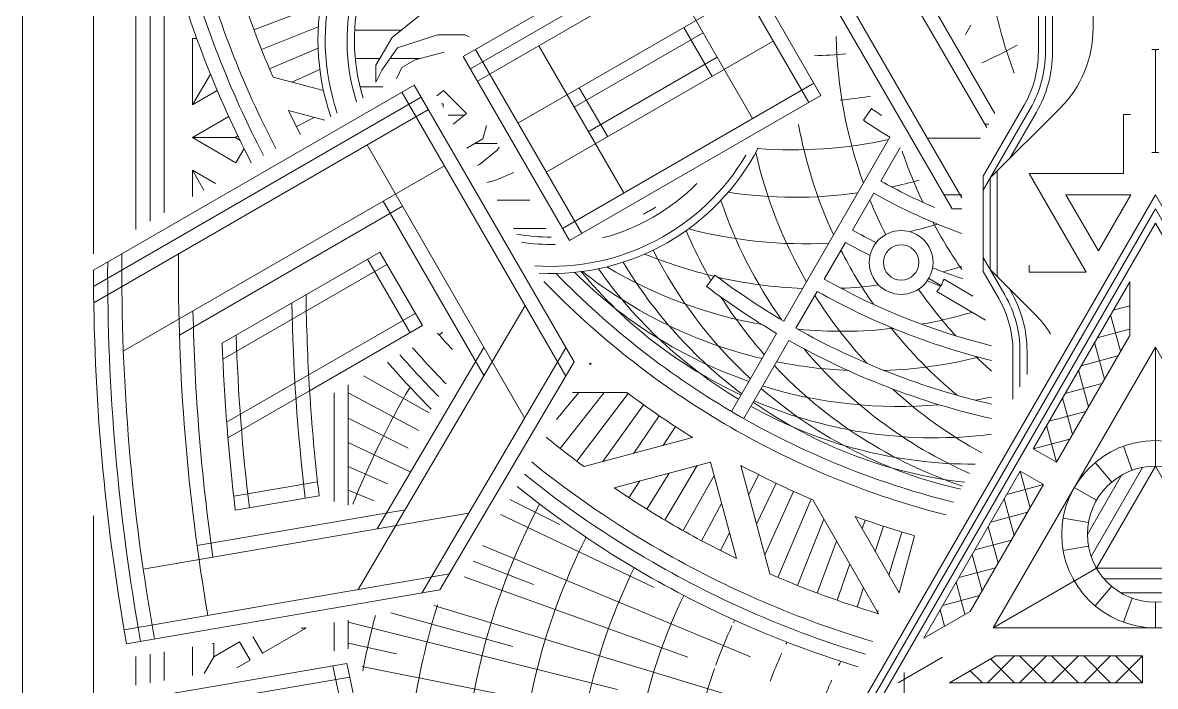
# Model space of a CAD drawing. Header units: inches. Extents: x -51 to 152, y -16 to 48.
# Drawn here: x -0.25 to 1, y 0.152 to 0.885 of the extents above; entities that cross this region are included whole.
import ezdxf

# ---------------------------------------------------------------- set-up
doc = ezdxf.new("R2010")
doc.units = ezdxf.units.IN
doc.header["$MEASUREMENT"] = 0
doc.layers.add('NOPLOT', color=40, linetype='Continuous', lineweight=5)

# ---------------------------------------------------------------- blocks, each defined once
blk = doc.blocks.new('BG')
at = {"layer": 'NOPLOT'}
for p, q in [((-3.1015, 1.4626), (-3.1015, 0.6565)), ((-3.1484, 1.2585), (-3.1484, 0.6295)), ((-3.0859, 1.0632), (-3.0859, 0.6656)), ((-3.0703, 0.9867), (-3.0703, 0.6746)), ((-2.9713, 0.8768), (-2.9141, 0.8983)), ((-2.8189, 0.8683), (-2.7887, 0.8925)), ((-2.9629, 0.8551), (-2.9002, 0.8801)), ((-3.039, 0.8672), (-3.039, 0.7939)), ((-3.039, 0.8672), (-3.0344, 0.8672)), ((-2.8366, 0.8376), (-2.8189, 0.8683)), ((-2.7687, 0.8712), (-2.8127, 0.8568)), ((-2.738, 0.8712), (-2.7687, 0.8712)), ((-2.7339, 0.8688), (-2.738, 0.8712)), ((-2.954, 0.8335), (-2.9005, 0.8563)), ((-2.8127, 0.8568), (-2.8302, 0.8323)), ((-2.7613, 0.8522), (-2.7934, 0.8436)), ((-2.8366, 0.819), (-2.8366, 0.8376)), ((-2.7934, 0.8436), (-2.8081, 0.8352)), ((-3.0193, 0.8279), (-3.039, 0.7939)), ((-2.9294, 0.819), (-2.8986, 0.8329)), ((-2.8302, 0.8323), (-2.8366, 0.819)), ((-2.8081, 0.8352), (-2.814, 0.8225)), ((-2.8946, 0.8097), (-2.9501, 0.8246)), ((-3.039, 0.7939), (-3.0117, 0.8096)), ((-2.8953, 0.8099), (-2.8951, 0.81)), ((-2.7695, 0.8039), (-2.762, 0.8097)), ((-2.762, 0.8097), (-2.7368, 0.7845)), ((-2.893, 0.7769), (-2.9332, 0.7877)), ((-2.7623, 0.7951), (-2.7644, 0.7951)), ((-2.7623, 0.7914), (-2.7623, 0.7951)), ((-2.999, 0.7809), (-3.039, 0.7578)), ((-2.9244, 0.77), (-2.9047, 0.78)), ((-2.7368, 0.7845), (-2.7514, 0.7726)), ((-2.7186, 0.7564), (-2.7146, 0.7713)), ((-3.039, 0.7578), (-2.9911, 0.7301)), ((-2.9921, 0.7578), (-3.039, 0.7578)), ((-2.989, 0.7596), (-2.9921, 0.7578)), ((-2.9921, 0.7578), (-2.9865, 0.7545)), ((-2.7362, 0.7463), (-2.7186, 0.7564)), ((-2.9911, 0.7301), (-2.9821, 0.7456)), ((-2.7224, 0.728), (-2.7028, 0.7438)), ((-2.7028, 0.7438), (-2.7007, 0.7473)), ((-2.725, 0.7269), (-2.7224, 0.728)), ((-3.0138, 0.7072), (-3.039, 0.7217)), ((-3.039, 0.7217), (-3.039, 0.6926)), ((-3.0264, 0.6999), (-3.039, 0.7217)), ((-2.6844, 0.7191), (-2.7055, 0.7105)), ((-2.7055, 0.7105), (-2.7142, 0.7082)), ((-2.7667, 0.5397), (-2.7631, 0.5429)), ((-2.6012, 0.5079), (-2.5992, 0.5079)), ((-2.6001, 0.5086), (-2.6007, 0.5079)), ((-2.8502, 0.4949), (-2.7779, 0.454)), ((-2.8828, 0.4761), (-2.8828, 0.3561)), ((-2.8671, 0.4851), (-2.8671, 0.3522)), ((-2.7894, 0.4345), (-2.8671, 0.476)), ((-2.6372, 0.4467), (-2.6126, 0.4766)), ((-2.6333, 0.4148), (-2.5846, 0.4766)), ((-2.6196, 0.4766), (-2.5599, 0.4766)), ((-2.6148, 0.4006), (-2.5584, 0.4755)), ((-2.5862, 0.4003), (-2.5413, 0.4629)), ((-2.5521, 0.4095), (-2.5239, 0.4507)), ((-2.8671, 0.4483), (-2.8009, 0.415)), ((-2.5197, 0.4181), (-2.5061, 0.4391)), ((-2.4873, 0.4268), (-2.607, 0.3948)), ((-2.4889, 0.4264), (-2.4883, 0.4274)), ((-2.8671, 0.4212), (-2.7983, 0.3887)), ((-2.8671, 0.3948), (-2.824, 0.3757)), ((-2.4674, 0.3998), (-2.5738, 0.3713)), ((-2.5378, 0.3478), (-2.5131, 0.3876)), ((-2.5178, 0.3357), (-2.4822, 0.3958)), ((-2.4674, 0.3998), (-2.4388, 0.2934)), ((-2.434, 0.3961), (-2.4019, 0.2764)), ((-2.4336, 0.3945), (-2.433, 0.3955)), ((-2.5574, 0.3604), (-2.5453, 0.3789)), ((-2.4976, 0.3241), (-2.4634, 0.3849)), ((-2.4253, 0.3636), (-2.414, 0.3859)), ((-2.4166, 0.3312), (-2.395, 0.3763)), ((-2.8387, 0.3571), (-2.8671, 0.3689)), ((-2.4075, 0.2972), (-2.3757, 0.3673)), ((-2.689, 0.3586), (-2.6336, 0.3307)), ((-2.4772, 0.3129), (-2.4551, 0.3541)), ((-2.393, 0.2725), (-2.3563, 0.3588)), ((-2.282, 0.2324), (-2.3546, 0.3581)), ((-3.1484, 0.3403), (-3.1484, -1.2589)), ((-2.699, 0.3417), (-2.5295, 0.2615)), ((-2.2592, 0.2553), (-2.3079, 0.3397)), ((-2.3068, 0.3393), (-2.3071, 0.3384)), ((-2.3715, 0.2636), (-2.3422, 0.3366)), ((-2.3001, 0.3262), (-2.2968, 0.3357)), ((-2.2857, 0.3012), (-2.2766, 0.3289)), ((-2.4565, 0.3021), (-2.4465, 0.3218)), ((-2.2706, 0.2751), (-2.2563, 0.3225)), ((-2.2423, 0.3184), (-2.2592, 0.2553)), ((-2.4231, 0.185), (-2.7191, 0.3076)), ((-2.3497, 0.2552), (-2.3282, 0.3124)), ((-2.7292, 0.2903), (-2.6628, 0.2647)), ((-2.3278, 0.2472), (-2.3137, 0.2873)), ((-2.7394, 0.273), (-2.4923, 0.1845)), ((-2.3057, 0.2398), (-2.2987, 0.2612)), ((-2.3798, 0.1223), (-2.7729, 0.2416)), ((-2.8671, 0.2254), (-2.8671, 0.1937)), ((-2.8202, 0.2335), (-2.6855, 0.1962)), ((-2.2834, 0.2328), (-2.2825, 0.2359)), ((-2.914, 0.2165), (-2.9619, 0.1888)), ((-2.919, 0.2165), (-2.914, 0.2165)), ((-2.9151, 0.2172), (-2.914, 0.2165)), ((-2.8828, 0.2227), (-2.8828, 0.191)), ((-2.8671, 0.2231), (-2.5699, 0.1486)), ((-2.9872, 0.2013), (-3.0156, 0.1849)), ((-2.9755, 0.181), (-2.9872, 0.2013)), ((-2.9619, 0.1888), (-2.9726, 0.2073)), ((-3.0859, 0.1878), (-3.0859, 0.1561)), ((-3.0703, 0.1905), (-3.0703, 0.1588)), ((-3.039, 0.1642), (-3.039, 0.1959)), ((-3.017, 0.1997), (-3.0156, 0.1997)), ((-3.0156, 0.1849), (-3.0156, 0.1997)), ((-2.8671, 0.2), (-2.814, 0.1881)), ((-3.1015, 0.1852), (-3.1015, 0.1534)), ((-3.0156, 0.1849), (-3.0263, 0.1664)), ((-2.9755, 0.181), (-2.9901, 0.1726)), ((-2.4506, 0.0943), (-2.8522, 0.1742))]:
    blk.add_line(p, q, dxfattribs=at)
at = {"layer": 'NOPLOT', "linetype": 'Continuous'}
for p, q in [((-2.809, 0.8762), (-2.8601, 0.8762)), ((-2.8324, 0.845), (-2.8595, 0.845)), ((-2.7883, 0.845), (-2.8212, 0.845)), ((-2.8292, 0.8137), (-2.8543, 0.8137)), ((-2.7393, 0.7825), (-2.7571, 0.7825)), ((-2.703, 0.7512), (-2.7276, 0.7512)), ((-2.6669, 0.6887), (-2.703, 0.6887)), ((-2.6489, 0.6575), (-2.6849, 0.6575))]:
    blk.add_line(p, q, dxfattribs=at)
at = {"layer": 'NOPLOT'}
for centre, radius, start, end in [((-2.6432, 0.8651), 0.2574, 63.4869, 199.1308), ((-2.6432, 0.8651), 0.2494, 63.9062, 198.7757), ((-2.6432, 0.8651), 0.2253, 65.6027, 197.5548), ((-2.6432, 0.8651), 0.2172, 66.2561, 197.086), ((-1.9765, 1.25), 1.1094, 195, 207.492), ((-1.9765, 1.25), 1.0938, 195, 207.4562), ((-1.9765, 1.25), 1.125, 195, 207.5269), ((-1.9765, 1.25), 1.0625, 196.711, 203.6028), ((-1.6587, 1.0061), 0.5057, 192.385, 200.508), ((-1.8232, 0.8799), 0.5057, 181.2125, 199.9116), ((-2.3635, 1.3537), 0.5057, 271.2148, 275.1889), ((-2.3737, 1.3023), 0.5057, 294.0249, 298.931), ((-2.3737, 1.3023), 0.5057, 275.594, 279.4331), ((-1.9765, 1.25), 1.0625, 205.7931, 207.3813), ((-1.8728, 0.8631), 0.5057, 190.3709, 204.8554), ((-2.3771, 1.25), 0.5057, 265.6917, 282.1166), ((-2.6432, 0.8651), 0.2494, 265.867, 329.4908), ((-2.6432, 0.8651), 0.2574, 267.0722, 332.5168), ((-1.9242, 0.8528), 0.5057, 192.7328, 210.1501), ((-1.7762, 0.9031), 0.5057, 198.4696, 205.3725), ((-2.6432, 0.8651), 0.2253, 284.5141, 315.4859), ((-2.3737, 1.1977), 0.5057, 282.1275, 285.6471), ((-1.9765, 0.8494), 0.5057, 198.5548, 215.402), ((-2.3737, 1.1977), 0.5057, 261.5737, 277.8117), ((-1.8232, 0.8799), 0.5057, 202.1883, 206.9391), ((-2.6432, 0.8651), 0.2172, 297.9961, 302.0039), ((-1.7762, 0.9031), 0.5057, 208.1486, 215.0979), ((-2.6432, 0.8651), 0.2172, 259.8909, 269.9751), ((-2.0288, 0.8528), 0.5057, 203.0137, 209.9704), ((-2.3635, 1.1463), 0.5057, 255.3373, 273.007), ((-2.3635, 1.1463), 0.5057, 283.2026, 286.8514), ((-2.6432, 0.8651), 0.2253, 261.5936, 271.1508), ((-2.3466, 1.0967), 0.5057, 247.5504, 256.6374), ((-2.0802, 0.8631), 0.5057, 206.9979, 227.2619), ((-1.8728, 0.8631), 0.5057, 206.993, 214.8787), ((-2.1768, 0.9031), 0.5057, 215.0068, 239.1147), ((-2.3234, 1.0497), 0.5057, 239.2673, 260.0482), ((-2.1298, 0.8799), 0.5057, 210.8995, 233.1739), ((-2.3466, 1.0967), 0.5057, 285.6059, 288.0514), ((-1.9765, 1.25), 0.9219, 224.1658, 240), ((-2.2598, 0.9667), 0.5057, 225.035, 250.9291), ((-2.2204, 0.9322), 0.5057, 219.6104, 245.0461), ((-2.2943, 1.0061), 0.5057, 231.577, 256.7217), ((-2.3466, 1.0967), 0.5057, 257.098, 267.8287), ((-1.9765, 1.25), 0.9375, 223.9663, 225), ((-2.3466, 1.0967), 0.5057, 272.6213, 277.3569), ((-1.8232, 0.8799), 0.5057, 214.9081, 222.3787), ((-1.9765, 1.25), 0.9375, 225, 240), ((-2.0288, 0.8528), 0.5057, 212.4518, 221.4203), ((-1.9242, 0.8528), 0.5057, 212.1713, 222.902), ((-2.3234, 1.0497), 0.5057, 280.1213, 286.6371), ((-1.9765, 1.25), 1.0625, 221.7892, 223.1152), ((-2.3234, 1.0497), 0.5057, 264.598, 276.5442), ((-1.8728, 0.8631), 0.5057, 218.4558, 230.402), ((-1.9765, 1.25), 1.0938, 221.4477, 224.3114), ((-1.9765, 1.25), 1.1094, 221.2843, 224.5309), ((-1.9765, 0.8494), 0.5057, 219.9518, 246.1216), ((-2.2943, 1.0061), 0.5057, 272.098, 284.0442), ((-1.8232, 0.8799), 0.5057, 225.9558, 228.6705), ((-1.9765, 1.25), 1.125, 221.1256, 224.744), ((-1.9765, 1.25), 0.9687, 229.8966, 230.0039), ((-2.0288, 0.8528), 0.5057, 223.2783, 251.5125), ((-2.2943, 1.0061), 0.5057, 258.5797, 267.5482), ((-1.9765, 0), 0.9535, 149.6066, 158.2644), ((-1.9765, 1.25), 0.9687, 232.9725, 238.1803), ((-2.0802, 0.8631), 0.5057, 229.0709, 257.3201), ((-2.2598, 0.9667), 0.5057, 252.7381, 275.0482), ((-1.9242, 0.8528), 0.5057, 227.4518, 241.1732), ((-2.1298, 0.8799), 0.5057, 234.9539, 263.5374), ((-2.2204, 0.9322), 0.5057, 246.8262, 277.1845), ((-2.2598, 0.9667), 0.5057, 279.598, 281.7111), ((-1.9765, 1.25), 0.9219, 240, 255), ((-2.1768, 0.9031), 0.5057, 240.8853, 270.1824), ((-1.9765, 1.25), 0.9375, 240, 255), ((-1.9765, 1.25), 1.0625, 230.7538, 233.6028), ((-1.9765, 1.25), 1.0938, 231.0065, 240), ((-1.9765, 1.25), 0.9687, 241.8197, 247.0275), ((-1.9765, 1.25), 1.1094, 231.1274, 240), ((-1.9765, 1.25), 1.125, 231.245, 240), ((-1.9765, 1.25), 1.0625, 235.7931, 240), ((-1.9765, 0), 0.766, 152.5212, 180), ((-1.9765, 1.25), 0.9219, 255, 256.0076), ((-1.9765, 1.25), 0.9687, 249.9961, 254.0758), ((-1.9765, 1.25), 0.9375, 255, 255.7338), ((-1.9765, 1.25), 1.0625, 240, 244.2069), ((-1.9765, 0), 0.7035, 153.2438, 180), ((-1.9765, 1.25), 1.0937, 240, 253.4402), ((-1.9765, 1.25), 1.1094, 240, 253.2474), ((-1.9765, 0), 0.641, 153.7905, 180), ((-1.9765, 1.25), 1.125, 240, 253.0601), ((-1.9765, 1.25), 1.0625, 246.3972, 253.289), ((-1.9765, 0), 0.5785, 154.1083, 180), ((-1.9765, 0), 0.8285, 162.9933, 180), ((-1.9765, 0), 0.891, 165.0022, 169.0336), ((-1.9765, 0), 0.516, 154.1169, 154.4777), ((-1.9765, 0), 0.516, 154.8973, 160.1027), ((-1.9765, 0), 0.4535, 153.6881, 153.9998), ((-1.9765, 0), 0.4535, 155.3752, 159.6248), ((-1.9765, 0), 0.391, 152.6052, 153.3687), ((-1.9765, 0), 0.516, 160.5223, 165.7277), ((-1.9765, 0), 0.391, 156.0063, 158.9937)]:
    blk.add_arc(centre, radius, start, end, dxfattribs=at)
blk = doc.blocks.new('*U38')
at = {"layer": 'NOPLOT'}
for p, q in [((-0.1759, 0.0148), (-0.2272, -0.0148)), ((-0.0142, -0.0148), (-0.0142, 0.0148)), ((0.0142, -0.0148), (0.0142, 0.0148)), ((0.1759, 0.0148), (0.2272, -0.0148))]:
    blk.add_line(p, q, dxfattribs=at)
at = {"layer": 'NOPLOT', "linetype": 'Continuous'}
for p, q in [((-0.1852, -0.0148), (-0.1556, 0.0148)), ((-0.1499, -0.0148), (-0.1202, 0.0148)), ((-0.1202, -0.0148), (-0.1499, 0.0148)), ((-0.1145, -0.0148), (-0.0849, 0.0148)), ((-0.0849, -0.0148), (-0.1145, 0.0148)), ((-0.0791, -0.0148), (-0.0495, 0.0148)), ((-0.0495, -0.0148), (-0.0791, 0.0148)), ((-0.0438, -0.0148), (-0.0142, 0.0148)), ((-0.0142, -0.0148), (-0.0438, 0.0148)), ((0.0438, -0.0148), (0.0142, 0.0148)), ((0.0142, -0.0148), (0.0438, 0.0148)), ((0.0791, -0.0148), (0.0495, 0.0148)), ((0.0495, -0.0148), (0.0791, 0.0148)), ((0.1145, -0.0148), (0.0849, 0.0148)), ((0.0849, -0.0148), (0.1145, 0.0148)), ((0.1499, -0.0148), (0.1202, 0.0148)), ((0.1202, -0.0148), (0.1499, 0.0148)), ((0.1852, -0.0148), (0.1556, 0.0148)), ((-0.1556, -0.0148), (-0.1816, 0.0112)), ((0.1556, -0.0148), (0.1816, 0.0112)), ((-0.1909, -0.0148), (-0.2042, -0.0015)), ((0.1909, -0.0148), (0.2042, -0.0015)), ((-0.2269, -0.0148), (-0.227, -0.0147)), ((0.2269, -0.0148), (0.227, -0.0147))]:
    blk.add_line(p, q, dxfattribs=at)
at = {"layer": 'NOPLOT'}
for points in [[(-0.1759, 0.0148), (-0.0142, 0.0148)], [(0.1759, 0.0148), (0.0142, 0.0148)], [(-0.0142, -0.0148), (-0.2272, -0.0148)], [(0.0142, -0.0148), (0.2272, -0.0148)]]:
    blk.add_lwpolyline(points, dxfattribs=at)
blk = doc.blocks.new('*U39')
at = {"layer": 'NOPLOT', "color": 0, "linetype": 'ByBlock', "lineweight": -2, "transparency": 16777216}
for p, rotation in [((6.8709, 0.3946), 240), ((7.1291, 0.3946), 120)]:
    blk.add_blockref('*U38', p, dxfattribs=dict(at, rotation=rotation))
blk.add_blockref('*U38', (7, 0.171), dxfattribs=at)
blk = doc.blocks.new('Goddess')
at = {"layer": 'NOPLOT'}
for p, q in [((0, 0.2066), (0, 0.075)), ((-0.0256, 0.0705), (-0.0353, 0.0971)), ((0.0256, 0.0705), (0.0353, 0.0971)), ((-0.0482, 0.0574), (-0.0664, 0.0791)), ((0.0482, 0.0574), (0.0664, 0.0791)), ((-0.0372, 0.0651), (-0.075, -0.0003)), ((-0.0143, 0.0736), (-0.0709, -0.0245)), ((0, 0.075), (-0.0649, -0.0375)), ((0, 0.075), (0.0649, -0.0375)), ((0.0143, 0.0736), (0.0709, -0.0245)), ((0.0372, 0.0651), (0.075, -0.0003)), ((-0.0649, 0.0375), (-0.0895, 0.0517)), ((0.0649, 0.0375), (0.0895, 0.0517)), ((-0.0739, 0.013), (-0.1017, 0.0179)), ((0.0739, 0.013), (0.1017, 0.0179)), ((-0.0739, -0.013), (-0.1017, -0.0179)), ((0.0739, -0.013), (0.1017, -0.0179)), ((-0.1789, -0.1033), (-0.0649, -0.0375)), ((0.0649, -0.0375), (-0.0649, -0.0375)), ((0.1789, -0.1033), (0.0649, -0.0375)), ((0.0566, -0.0492), (-0.0566, -0.0492)), ((-0.0482, -0.0574), (-0.0664, -0.0791)), ((0.0482, -0.0574), (0.0664, -0.0791)), ((0.0378, -0.0648), (-0.0378, -0.0648)), ((-0.0256, -0.0705), (-0.0353, -0.0971)), ((0, -0.075), (0, -0.1033)), ((0.0256, -0.0705), (0.0353, -0.0971))]:
    blk.add_line(p, q, dxfattribs=at)
for points in [[(-0.1789, -0.1033), (0, 0.2066)], [(0.1789, -0.1033), (0, 0.2066)], [(0.1789, -0.1033), (-0.1789, -0.1033)]]:
    blk.add_lwpolyline(points, dxfattribs=at)
for radius in [0.1033, 0.075]:
    blk.add_circle((0, 0), radius, dxfattribs=at)
blk.add_blockref('*U39', (-7, -0.3201), dxfattribs=at)
blk = doc.blocks.new('MasterSword_Half')
at = {"layer": 'NOPLOT'}
for p, q in [((0.0273, -1.7167), (0.0352, -1.7167)), ((0.0352, -1.7167), (0.0352, -1.7819)), ((0.0352, -1.7819), (0.1392, -1.7819)), ((0.1392, -1.7819), (0.0763, -1.8907)), ((0.1744, -1.8957), (0.1744, -1.779)), ((0.027, -1.8053), (0.0628, -1.8673)), ((0.0986, -1.8053), (0.027, -1.8053)), ((0.0628, -1.8673), (0.0986, -1.8053)), ((0.1392, -1.8829), (0.1392, -1.8907)), ((0.1392, -1.8907), (0.0763, -1.8907)), ((0.1608, -1.9092), (0.1594, -1.9118))]:
    blk.add_line(p, q, dxfattribs=at)
for points in [[(0.1157, -1.9589, -0.05684), (0.1334, -1.9367), (0.1822, -1.8879), (0.1822, -1.7868), (0.1053, -1.71, -0.198912), (0.0687, -1.6216), (0.0687, -1.4927)], [(0.1135, -1.4927), (0.1135, -1.6479, 0.131652), (0.1313, -1.7143), (0.1608, -1.7655)], [(0.1213, -1.4927), (0.1213, -1.6479, 0.131652), (0.1381, -1.7104), (0.19, -1.8004)], [(0.1291, -1.4927), (0.1291, -1.6479, 0.131652), (0.1448, -1.7065), (0.19, -1.7848), (0.19, -1.89), (0.1729, -1.9196, 0.131652), (0.1572, -1.9782), (0.1572, -2.0307)], [(0.19, -1.8744), (0.1661, -1.9157, 0.131652), (0.1494, -1.9782), (0.1494, -2.0172)], [(0.1594, -1.9118, 0.131652), (0.1416, -1.9782), (0.1416, -2.0036)]]:
    blk.add_lwpolyline(points, format="xyb", dxfattribs=at)
blk = doc.blocks.new('A$C7CCE18EE')
at = {"layer": 'NOPLOT'}
for p, q in [((0.1973, -0.0958), (0.1504, -0.177)), ((0.1759, -0.1016), (0.357, -0.2061)), ((0.3528, -0.2758), (0.1447, -0.1557)), ((0.2525, -0.3414), (0.345, -0.3573))]:
    blk.add_line(p, q, dxfattribs=at)
for points in [[(0.3432, -0.3729, 0.020999), (0.3577, -0.1885), (0.1837, -0.088), (0.1368, -0.1692), (0.2612, -0.241, -0.013802), (0.2507, -0.357), (0.3432, -0.3729)], [(0.2652, -0.1351, -0.012566), (0.2612, -0.241, -0.010494)]]:
    blk.add_lwpolyline(points, format="xyb", dxfattribs=at)
blk.add_lwpolyline([(0.2612, -0.241), (0.3514, -0.2931)], dxfattribs=at)
for radius, start, end in [(2.125, 353.2029, 359.0317), (2.1875, 353.1185, 358.1271)]:
    blk.add_arc((-1.844, -0.1081), radius, start, end, dxfattribs=at)

msp = doc.modelspace()

# ---------------------------------------------------------------- linework, layer by layer
at = {"layer": 'NOPLOT', "color": 1}
msp.add_line((-0.25, 2.4688), (-0.25, -2.4687), dxfattribs=at)
at = {"layer": 'NOPLOT'}
for p, q in [((0.6439, 1.0633), (0.8139, 0.7689)), ((0.5877, 1.0358), (0.7866, 0.6912)), ((0.5786, 1.0203), (0.7756, 0.679)), ((0.6961, 1.0043), (0.8229, 0.7845)), ((0.2441, 0.8335), (0.5216, 0.9938)), ((0.5192, 0.998), (0.631, 0.8043)), ((0.2362, 0.8471), (0.4778, 0.9865)), ((0.2519, 0.82), (0.5295, 0.9803)), ((0.4618, 0.9412), (0.5555, 0.7788)), ((0.2966, 0.7737), (0.5472, 0.9183)), ((0.4795, 0.8793), (0.5108, 0.8251)), ((0.7906, 0.8717), (0.7965, 0.8818)), ((0.5784, 0.8642), (0.3279, 0.7195)), ((0.3586, 0.7914), (0.5009, 0.8735)), ((0.4133, 0.6967), (0.3195, 0.8591)), ((1, 0.8549), (0.9961, 0.8549)), ((1, 0.8549), (1, 0.7415)), ((1.0039, 0.8549), (1, 0.8549)), ((0.3534, 0.6441), (0.2362, 0.8471)), ((0.5165, 0.8465), (0.3742, 0.7643)), ((0.1821, 0.8158), (-0.1719, 0.6114)), ((0.3585, 0.5102), (0.1821, 0.8158)), ((0.3456, 0.6576), (0.6232, 0.8179)), ((0.3956, 0.7586), (0.3643, 0.8127)), ((-0.1718, 0.5934), (0.1899, 0.8023)), ((0.3494, 0.4947), (0.1686, 0.808)), ((0.631, 0.8043), (0.3534, 0.6441)), ((-0.1716, 0.5755), (0.1977, 0.7887)), ((0.6866, 0.7898), (0.6778, 0.7769)), ((0.8117, 0.7727), (0.8161, 0.7727)), ((0.5899, 0.5553), (0.7071, 0.7583)), ((0.7486, 0.7571), (0.8071, 0.7571)), ((0.304, 0.4484), (0.1301, 0.7497)), ((0.6972, 0.7098), (0.7185, 0.7467)), ((0.9961, 0.7415), (1, 0.7415)), ((1, 0.7415), (1.0039, 0.7415)), ((-0.1389, 0.5222), (0.2155, 0.7268)), ((0.259, 0.4951), (0.1478, 0.6877)), ((0.6659, 0.6557), (0.6893, 0.6963)), ((0.7666, 0.6946), (0.7866, 0.6946)), ((-0.077, 0.5399), (0.1691, 0.682)), ((0.7756, 0.679), (0.7866, 0.679)), ((0.6347, 0.6016), (0.6581, 0.6422)), ((0.5046, 0.5936), (0.514, 0.606)), ((0.7634, 0.5944), (0.7499, 0.6023)), ((0.6034, 0.5475), (0.6268, 0.5881)), ((0.1201, 0.259), (0.3045, 0.5725)), ((0.5323, 0.4555), (0.5821, 0.5417)), ((0.1414, 0.326), (0.2591, 0.5261)), ((0.1904, 0.2552), (0.3496, 0.5258)), ((0.5458, 0.4477), (0.5956, 0.5339)), ((0.2105, 0.2586), (0.3585, 0.5102)), ((0.5323, 0.4555), (0.5458, 0.4477)), ((-0.117, 0.2817), (0.2422, 0.3434)), ((-0.0575, 0.3077), (0.172, 0.3471)), ((-0.138, 0.2146), (0.2209, 0.2763)), ((-0.1354, 0.1992), (0.2105, 0.2586)), ((0.7652, 0.1845), (0.7162, 0.1562)), ((0.7228, 0.1111), (0.7228, 0.1677))]:
    msp.add_line(p, q, dxfattribs=at)
for points in [[(0.5036, 0.9937), (0.6175, 0.7965)], [(0.367, 0.6519), (0.2498, 0.8549)], [(0.7987, 0.5828), (0.7668, 0.6015)], [(0.8127, 0.5565), (0.7589, 0.588)], [(-0.1203, 0.1225), (0.1109, 0.1623)]]:
    msp.add_lwpolyline(points, dxfattribs=at)
for points in [[(1.6016, -0.3473), (1, 0.6947), (0.3984, -0.3473)], [(1.5881, -0.3395), (1, 0.6791), (0.4119, -0.3395)], [(1.5746, -0.3317), (1, 0.6634), (0.4254, -0.3317)]]:
    msp.add_lwpolyline(points, close=True, dxfattribs=at)
msp.add_lwpolyline([(-0.1235, 0.1378), (0.1076, 0.1775, 0.040372), (0.2042, -0.1485), (-0.0234, -0.2095, -0.038618)], format="xyb", close=True, dxfattribs=at)
for radius in [0.0352, 0.0195]:
    msp.add_circle((0.7195, 0.62), radius, dxfattribs=at)
for centre, radius, start, end in [((1, 1.25), 0.5568, 235.7467, 237.1411), ((1, 1.25), 0.5724, 235.7467, 239.2179), ((1, 1.25), 0.6193, 240.7229, 246.863), ((1, 1.25), 0.6349, 240.7051, 250.3576), ((1, 1.25), 0.6818, 240.6566, 243.1353), ((1, 1.25), 0.6974, 240.6419, 243.1675), ((2.1719, 0.6114), 2.3125, 179.552, 190.1346), ((2.1719, 0.6114), 2.25, 179.5395, 189.7474), ((2.1719, 0.6114), 2.3281, 179.7777, 190.132), ((1, 1.25), 0.6818, 248.8647, 251.8356), ((2.1719, 0.6114), 2.3437, 180, 190.1294), ((1, 1.25), 0.8068, 232.9612, 239.4452), ((1, 1.25), 0.7443, 240.6015, 255.938), ((0.7195, 0.62), 0.0508, 320.8421, 338.5415), ((1, 1.25), 0.8224, 232.9612, 239.4557), ((1, 1.25), 0.7599, 240.5891, 256.2489), ((1, 1.25), 0.6974, 248.8325, 250.1467), ((2.1719, 0.6114), 2.2344, 181.15, 188.1446), ((1, 1.25), 0.8068, 240.5549, 257.0622), ((1, 1.25), 0.8224, 240.5443, 257.3121), ((2.1719, 0.6114), 2.125, 191.8544, 201.0724)]:
    msp.add_arc(centre, radius, start, end, dxfattribs=at)

# ---------------------------------------------------------------- block references
at = {"layer": 'NOPLOT', "xscale": -1}
for name, p in [('MasterSword_Half', (1, 2.5)), ('A$C7CCE18EE', (0.3279, 0.7195))]:
    msp.add_blockref(name, p, dxfattribs=at)
at = {"layer": 'NOPLOT'}
for name, p in [('BG', (2.9765, 0)), ('Goddess', (1, 0.3201))]:
    msp.add_blockref(name, p, dxfattribs=at)

doc.saveas('drawing.dxf')
